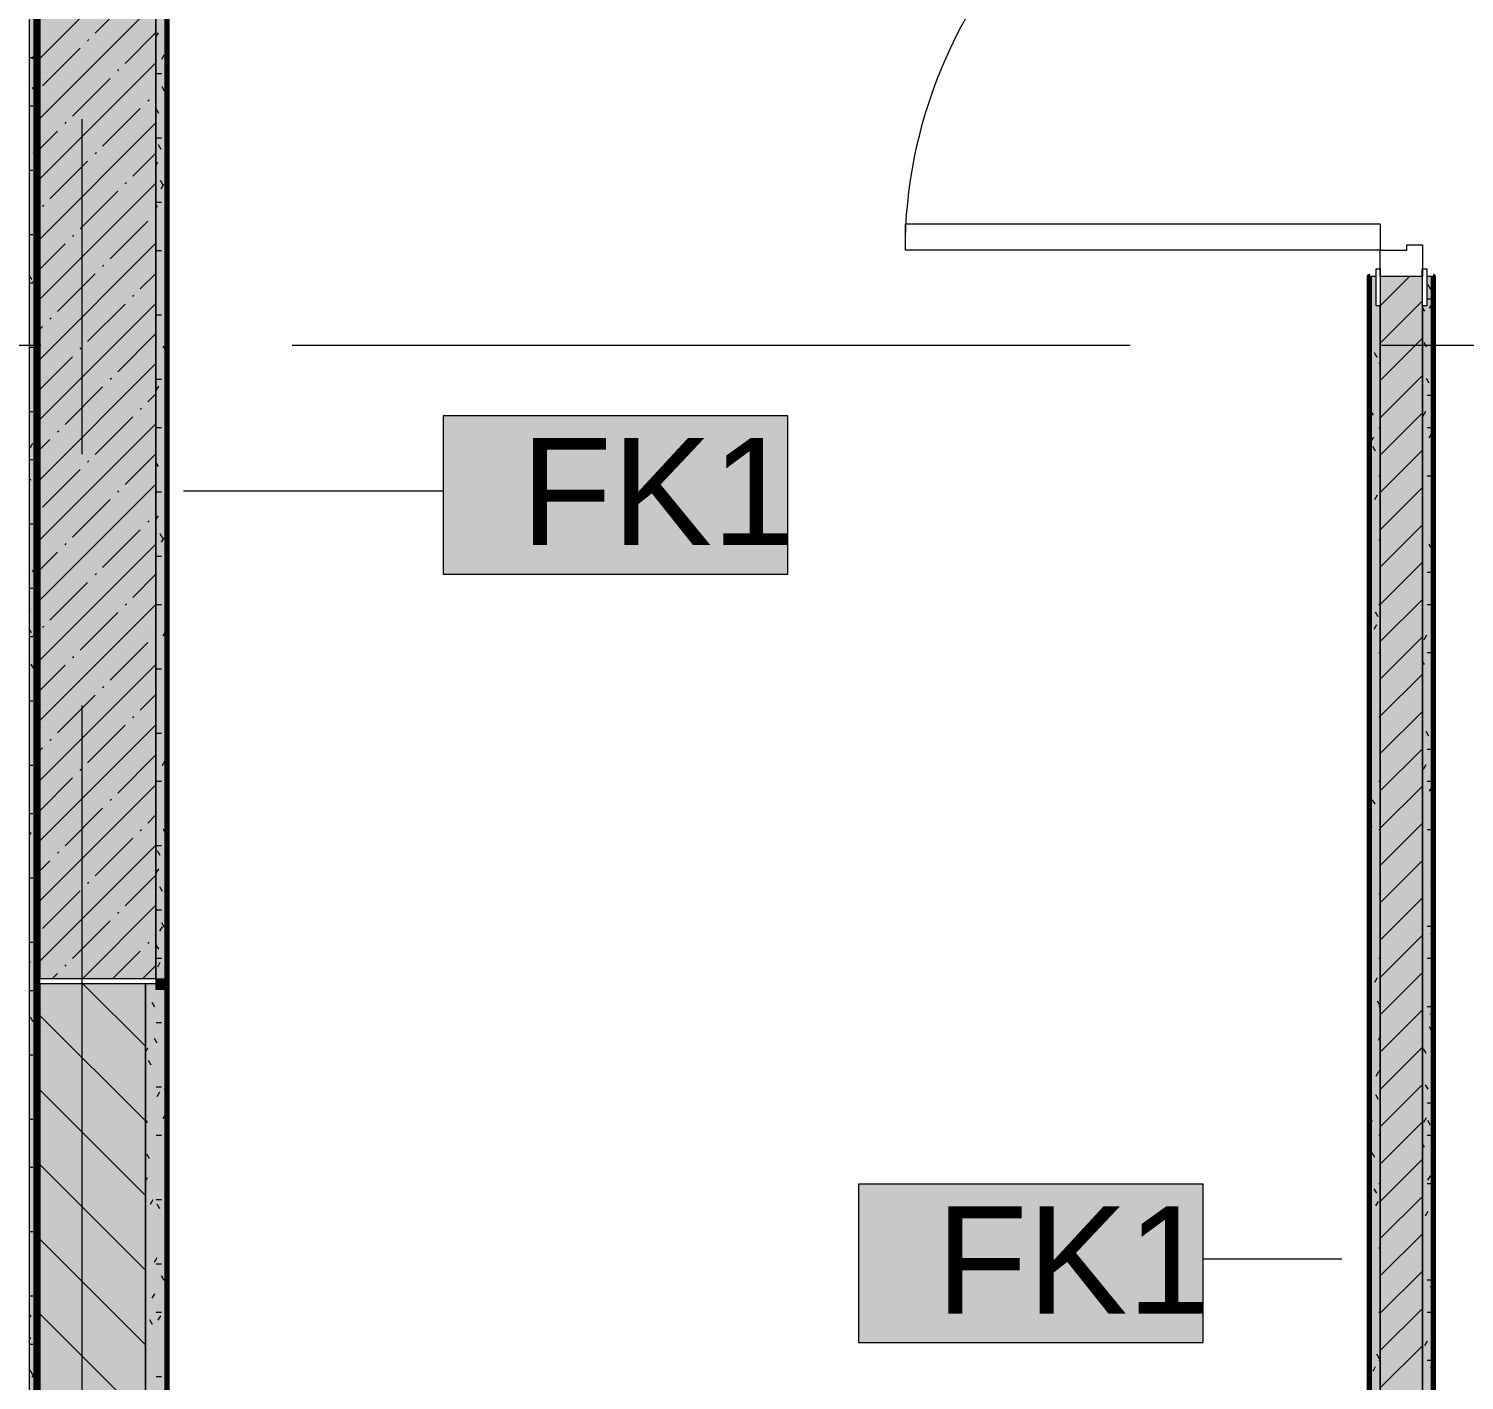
# Model space of a CAD drawing. Header units: millimetres. Extents: x -3817 to 677485, y -22715 to 103890.
# Drawn here: x 659184 to 661905, y 3514 to 6076 of the extents above; entities that cross this region are included whole.
import ezdxf

# ---------------------------------------------------------------- set-up
doc = ezdxf.new("R2010")
doc.units = ezdxf.units.MM
doc.layers.add('PDF _Геометрия', color=7, linetype='Continuous', true_color=0x1d1d1d)
doc.layers.add('PDF _Сплошная заливка', color=7, linetype='Continuous', true_color=0xffffff)
doc.layers.add('PDF _Текст', color=7, linetype='Continuous')
doc.styles.add('PDF GOST-Common', font='arial.ttf')

msp = doc.modelspace()

# ---------------------------------------------------------------- hatches: boundary and pattern name
at = {"layer": 'PDF _Сплошная заливка', "transparency": 33554559}
for points in [[(659205.5, 4275.9), (659425.5, 4275.9), (659425.5, 12475.9), (659205.5, 12475.9), (659205.5, 5005.4)], [(659185.5, 2025.9), (659205.5, 2025.9), (659205.5, 12255.9), (659185.5, 12255.9), (659185.5, 2045.9)], [(659205.5, 2025.9), (659405.5, 2025.9), (659405.5, 4265.9), (659205.5, 4265.9), (659205.5, 2436.6)], [(659405.5, 2025.9), (659445.5, 2025.9), (659445.5, 4265.9), (659405.5, 4265.9), (659405.5, 2436.6)]]:
    msp.add_hatch(color=256, dxfattribs=at).paths.add_polyline_path(points)
h = msp.add_hatch(color=256, dxfattribs=at)
h.paths.add_polyline_path([(661825.5, 1975.9), (661825.5, 5605.9), (661745.5, 5605.9), (661745.5, 1975.9)], flags=0)
h.paths.add_polyline_path([(661825.5, 7055.9), (661825.5, 11275.9), (661745.5, 11275.9), (661745.5, 7055.9), (661795.5, 7055.9)], flags=0)
h = msp.add_hatch(color=256, dxfattribs=at)
h.paths.add_polyline_path([(661745.5, 1975.9), (661745.2, 5550.9), (661737.5, 5550.9), (661737.5, 5605.9), (661725.5, 5605.9), (661725.5, 1975.9)], flags=0)
h.paths.add_polyline_path([(661725.5, 7055.9), (661737.5, 7055.9), (661737.5, 7110.9), (661745.5, 7110.9), (661745.5, 11255.9), (661725.5, 11254.9), (661725.5, 7060.5)], flags=0)
h = msp.add_hatch(color=256, dxfattribs=at)
h.paths.add_polyline_path([(661845.5, 1975.9), (661845.5, 5605.9), (661833.5, 5605.9), (661833.5, 5550.9), (661825.5, 5550.9), (661825.5, 1975.9)], flags=0)
h.paths.add_polyline_path([(661833.5, 7055.9), (661845.5, 7055.9), (661845.5, 8475.9), (661825.5, 8475.9), (661826.3, 7110.9), (661833.5, 7110.9), (661833.5, 7060.5)], flags=0)

# ---------------------------------------------------------------- linework, layer by layer
at = {"layer": 'PDF _Геометрия', "color": 9, "lineweight": 9, "true_color": 0xc0c0c0}
for points in [[(659695.5, 11483.9), (659695.5, 11495.9), (659425.5, 11495.9), (659425.5, 11475.9), (659425.5, 11275.9), (659425.5, 12475.9), (659205.5, 12475.9), (657170.5, 12475.9), (657170.5, 12275.9), (657170.5, 12255.9), (659185.5, 12255.9), (659185.5, 2045.9), (644126.5, 2045.9)], [(659185.5, 2025.9), (659205.5, 2025.9), (659205.5, 12255.9), (659205.5, 4275.9), (659425.5, 4275.9), (659425.5, 4255.9), (659445.5, 4255.9), (659445.5, 4265.9), (659405.5, 4265.9), (659405.5, 2025.9), (659445.5, 2025.9), (661725.5, 2025.9), (660985.5, 2025.9)], [(661737.5, 5605.9), (661725.5, 5605.9)], [(661825.5, 5605.9), (661745.5, 5605.9)], [(661845.5, 5605.9), (661833.5, 5605.9)], [(659445.5, 4265.9), (659445.5, 4275.9)]]:
    msp.add_lwpolyline(points, dxfattribs=at)
at = {"layer": 'PDF _Геометрия', "color": 171, "lineweight": 70, "true_color": 0x8080ff}
msp.add_lwpolyline([(659199.1, 2046.4), (659199.1, 12255), (659198.1, 12255), (659198.1, 2046.4)], close=True, dxfattribs=at)
at = {"layer": 'PDF _Геометрия', "color": 9, "lineweight": 9, "true_color": 0xc0c0c0}
for points in [[(659200.1, 2046.4), (659200.1, 12255), (659199.1, 12255), (659199.1, 2046.4)], [(661825.5, 1975.9), (661825.5, 5550.9)], [(659205.5, 4265.9), (659205.5, 2025.9), (659405.5, 2025.9), (659405.5, 4265.9)]]:
    msp.add_lwpolyline(points, close=True, dxfattribs=at)
at = {"layer": 'PDF _Геометрия', "color": 7, "lineweight": 9}
for points in [[(659425.5, 11255.9), (659425.5, 4275.9), (659425.5, 11255.9), (659425.5, 11275.9), (659640.5, 11275.9), (659425.5, 11275.9)], [(659445.5, 4275.9), (659445.5, 11254.9)], [(661725.5, 1975.9), (661745.5, 1975.9), (661745.5, 5550.9), (661745.5, 1975.9), (661825.5, 1975.9), (661845.5, 1975.9), (661845.5, 5605.9)], [(661725.5, 5605.9), (661725.5, 2045.9)], [(659478, 5200.2), (659969.5, 5200.2)], [(659445.5, 2045.9), (659445.5, 4255.9), (659445.5, 4265.9)], [(661672.6, 3743.9), (661409.6, 3743.9)]]:
    msp.add_lwpolyline(points, dxfattribs=at)
at = {"layer": 'PDF _Геометрия', "color": 231, "lineweight": 9, "true_color": 0xff80c0}
for points in [[(659446.5, 11254.9), (659445.5, 11254.9), (659445.5, 4275.9)], [(659445.5, 4255.9), (659445.5, 2045.9), (659446.5, 2045.9), (661724.5, 2045.9), (661725.5, 2045.9), (661725.5, 5605.9)], [(661845.5, 5605.9), (661845.5, 2045.9)]]:
    msp.add_lwpolyline(points, dxfattribs=at)
at = {"layer": 'PDF _Геометрия', "color": 231, "lineweight": 70, "true_color": 0xff80c0}
for points in [[(661725.5, 5605.9), (661724.5, 5605.9), (661724.5, 2046.9), (659446.5, 2046.9), (659446.5, 11254.9)], [(661846.5, 2045.9), (676885, 2045.9), (676885, 2046.9), (661846.5, 2046.9), (661846.5, 5605.9), (661845.5, 5605.9)], [(659445.5, 4275.9), (659445.5, 4255.9)]]:
    msp.add_lwpolyline(points, dxfattribs=at)
at = {"layer": 'PDF _Геометрия', "color": 253, "lineweight": 9, "true_color": 0xaaaaaa}
msp.add_lwpolyline([(660845.5, 5655.9, -0.414214), (661745.5, 6555.9), (661629, 6571.2), (661520.5, 6616.1), (661427.3, 6687.7), (661355.8, 6780.9), (661310.8, 6889.4), (661295.5, 7005.9)], format="xyb", dxfattribs=at)
at = {"layer": 'PDF _Геометрия', "lineweight": 9}
for points in [[(659205.5, 6019.4), (659425.5, 6239.4)], [(659205.5, 5905.3), (659425.5, 6125.3)], [(659310.3, 6067.2), (659381.6, 6138.4)], [(659367.3, 6010.1), (659425.5, 6068.3)], [(659296, 6052.9), (659298.4, 6055.3)], [(659210.5, 5967.4), (659281.8, 6038.7)], [(659205.5, 5791.3), (659425.5, 6011.3)], [(659353.1, 5995.9), (659355.4, 5998.3)], [(659267.5, 5910.3), (659338.8, 5981.6)], [(659410.1, 5938.9), (659412.4, 5941.2)], [(659424.3, 5953.1), (659425.5, 5954.3)], [(659324.5, 5853.3), (659395.8, 5924.6)], [(659205.5, 5677.2), (659425.5, 5897.2)], [(659205.5, 5848.3), (659239, 5881.8)], [(659253.3, 5896.1), (659255.6, 5898.5)], [(659224.7, 5753.5), (659296, 5824.8)], [(659310.3, 5839.1), (659312.7, 5841.4)], [(659381.6, 5796.3), (659425.5, 5840.2)], [(659205.5, 5563.2), (659425.5, 5783.2)], [(659281.8, 5696.5), (659353.1, 5767.8)], [(659367.3, 5782), (659369.7, 5784.4)], [(659210.5, 5739.3), (659212.9, 5741.6)], [(659424.3, 5725), (659425.5, 5726.2)], [(659338.8, 5639.5), (659410.1, 5710.8)], [(659205.5, 5449.1), (659425.5, 5669.1)], [(659205.5, 5620.2), (659253.3, 5668)], [(659267.5, 5682.3), (659269.9, 5684.6)], [(659239, 5539.7), (659310.3, 5611)], [(659324.5, 5625.2), (659326.9, 5627.6)], [(659395.8, 5582.5), (659425.5, 5612.1)], [(661745.5, 5550.6), (661800.8, 5605.9)], [(659205.5, 5335.1), (659425.5, 5555.1)], [(659296, 5482.7), (659367.3, 5553.9)], [(659381.6, 5568.2), (659383.9, 5570.6)], [(661745.5, 5479.8), (661825.5, 5559.8)], [(659224.7, 5525.4), (659227.1, 5527.8)], [(659205.5, 5506.2), (659210.5, 5511.2)], [(659353.1, 5425.6), (659424.3, 5496.9)], [(659281.8, 5468.4), (659284.1, 5470.8)], [(661745.5, 5409.1), (661825.5, 5489.1)], [(659205.5, 5392.1), (659267.5, 5454.2)], [(659205.5, 5221), (659425.5, 5441)], [(659338.8, 5411.4), (659341.2, 5413.8)], [(661745.5, 5338.4), (661825.5, 5418.4)], [(659253.3, 5325.8), (659324.5, 5397.1)], [(659410.1, 5368.6), (659425.5, 5384)], [(659310.3, 5268.8), (659381.6, 5340.1)], [(659395.8, 5354.4), (659398.2, 5356.7)], [(661745.5, 5267.7), (661825.5, 5347.7)], [(659205.5, 5107), (659425.5, 5327)], [(659239, 5311.6), (659241.4, 5314)], [(659205.5, 5278.1), (659224.7, 5297.3)], [(659296, 5254.6), (659298.4, 5256.9)], [(659367.3, 5211.8), (659425.5, 5270)], [(661745.5, 5197), (661825.5, 5277)], [(659210.5, 5169), (659281.8, 5240.3)], [(659205.5, 4992.9), (659425.5, 5212.9)], [(659353.1, 5197.5), (659355.4, 5199.9)], [(661745.5, 5126.3), (661825.5, 5206.3)], [(659267.5, 5112), (659338.8, 5183.3)], [(659410.1, 5140.5), (659412.4, 5142.9)], [(659424.3, 5154.8), (659425.5, 5155.9)], [(659324.5, 5055), (659395.8, 5126.3)], [(661745.5, 5055.6), (661825.5, 5135.6)], [(659205.5, 4878.9), (659425.5, 5098.9)], [(659253.3, 5097.7), (659255.6, 5100.1)], [(659205.5, 5050), (659239, 5083.5)], [(661745.5, 4984.9), (661825.5, 5064.9)], [(659310.3, 5040.7), (659312.7, 5043.1)], [(659381.6, 4998), (659425.5, 5041.9)], [(659224.7, 4955.2), (659296, 5026.5)], [(659205.5, 4764.8), (659425.5, 4984.8)], [(659367.3, 4983.7), (659369.7, 4986.1)], [(661745.5, 4914.2), (661825.5, 4994.2)], [(659281.8, 4898.2), (659353.1, 4969.4)], [(659210.5, 4940.9), (659212.9, 4943.3)], [(659424.3, 4926.7), (659425.5, 4927.8)], [(659338.8, 4841.1), (659410.1, 4912.4)], [(661745.5, 4843.4), (661825.5, 4923.4)], [(659205.5, 4650.8), (659425.5, 4870.8)], [(659205.5, 4821.9), (659253.3, 4869.6)], [(659267.5, 4883.9), (659269.9, 4886.3)], [(661745.5, 4772.7), (661825.5, 4852.7)], [(659324.5, 4826.9), (659326.9, 4829.3)], [(659239, 4741.3), (659310.3, 4812.6)], [(659395.8, 4784.1), (659425.5, 4813.8)], [(659381.6, 4769.9), (659383.9, 4772.2)], [(661745.5, 4702), (661825.5, 4782)], [(659205.5, 4536.7), (659425.5, 4756.7)], [(659296, 4684.3), (659367.3, 4755.6)], [(659205.5, 4707.8), (659210.5, 4712.8)], [(659224.7, 4727.1), (659227.1, 4729.5)], [(661745.5, 4631.3), (661825.5, 4711.3)], [(659353.1, 4627.3), (659424.3, 4698.6)], [(659205.5, 4593.8), (659267.5, 4655.8)], [(659281.8, 4670.1), (659284.1, 4672.4)], [(659205.5, 4422.7), (659425.5, 4642.7)], [(661745.5, 4560.6), (661825.5, 4640.6)], [(659253.3, 4527.5), (659324.5, 4598.8)], [(659338.8, 4613), (659341.2, 4615.4)], [(659410.1, 4570.3), (659425.5, 4585.7)], [(661745.5, 4489.9), (661825.5, 4569.9)], [(659395.8, 4556), (659398.2, 4558.4)], [(659205.5, 4308.6), (659425.5, 4528.6)], [(659239, 4513.2), (659241.4, 4515.6)], [(659310.3, 4470.5), (659381.6, 4541.8)], [(659205.5, 4479.7), (659224.7, 4499)], [(661745.5, 4419.2), (661825.5, 4499.2)], [(659367.3, 4413.5), (659425.5, 4471.6)], [(659210.5, 4370.7), (659281.8, 4442)], [(659296, 4456.2), (659298.4, 4458.6)], [(659286.7, 4275.9), (659425.5, 4414.6)], [(661745.5, 4348.5), (661825.5, 4428.5)], [(659267.5, 4313.7), (659338.8, 4384.9)], [(659353.1, 4399.2), (659355.4, 4401.6)], [(659424.3, 4356.4), (659425.5, 4357.6)], [(661745.5, 4277.8), (661825.5, 4357.8)], [(659343.8, 4275.9), (659395.8, 4327.9)], [(659410.1, 4342.2), (659412.4, 4344.5)], [(659253.3, 4299.4), (659255.6, 4301.8)], [(659400.8, 4275.9), (659425.5, 4300.5)], [(659229.7, 4275.9), (659239, 4285.1)], [(661745.5, 4207), (661825.5, 4287)], [(659405.5, 4147.4), (659287, 4265.9)], [(661745.5, 4136.3), (661825.5, 4216.3)], [(659405.5, 4006), (659205.5, 4206)], [(661745.5, 4065.6), (661825.5, 4145.6)], [(659405.5, 3864.6), (659205.5, 4064.6)], [(661745.5, 3994.9), (661825.5, 4074.9)], [(661745.5, 3924.2), (661825.5, 4004.2)], [(659405.5, 3723.1), (659205.5, 3923.1)], [(661745.5, 3853.5), (661825.5, 3933.5)], [(661745.5, 3782.8), (661825.5, 3862.8)], [(659405.5, 3581.7), (659205.5, 3781.7)], [(661745.5, 3712.1), (661825.5, 3792.1)], [(661745.5, 3641.4), (661825.5, 3721.4)], [(661745.5, 3570.7), (661825.5, 3650.7)], [(659405.5, 3440.3), (659205.5, 3640.3)], [(661745.5, 3499.9), (661825.5, 3579.9)]]:
    msp.add_lwpolyline(points, dxfattribs=at)
at = {"layer": 'PDF _Геометрия', "color": 253, "lineweight": 9, "true_color": 0x9b9b9b}
for points in [[(659429.7, 6067.8), (659425.5, 6060.4)], [(659445.5, 6073.3), (659444.4, 6075.1)], [(659185.5, 6021.1), (659192.3, 6021.1)], [(659195.2, 6027.2), (659190.1, 6018.5)], [(659440.9, 6026.1), (659435.9, 6017.4)], [(659426, 5990.7), (659436.1, 5990.7)], [(659196.6, 5955.7), (659191.6, 5964.4)], [(659442.3, 5956.8), (659437.3, 5965.5)], [(659185.5, 5929.7), (659192.3, 5929.7)], [(659202.2, 5917.6), (659197.2, 5908.8)], [(659431.2, 5915.1), (659426.2, 5923.8)], [(659198.2, 5849.5), (659193.1, 5840.8)], [(659426, 5868.7), (659436.1, 5868.7)], [(659435.3, 5847.1), (659430.2, 5855.8)], [(659204.8, 5819.6), (659199.8, 5828.3)], [(659428.7, 5822), (659425.5, 5816.5)], [(659185.5, 5807.8), (659192.3, 5807.8)], [(659205.5, 5801.2), (659204.3, 5799.2)], [(659439.4, 5779.1), (659434.3, 5787.8)], [(659439.8, 5780.4), (659434.8, 5771.7)], [(659428.2, 5737.4), (659425.5, 5742.2)], [(659426, 5746.8), (659436.1, 5746.8)], [(659185.5, 5685.9), (659192.3, 5685.9)], [(659426, 5655.4), (659436.1, 5655.4)], [(659190.6, 5600.3), (659185.6, 5609)], [(659197.1, 5603.8), (659192, 5595.1)], [(659185.5, 5594.4), (659192.3, 5594.4)], [(661840.9, 5581.8), (661835.9, 5590.5)], [(659205.5, 5557.4), (659203.2, 5553.4)], [(661834, 5563.9), (661844, 5563.9)], [(661843.3, 5554.2), (661838.2, 5545.5)], [(659426, 5533.5), (659436.1, 5533.5)], [(661829.8, 5540.2), (661825.5, 5547.6)], [(659185.5, 5472.5), (659192.3, 5472.5)], [(659444.5, 5465.3), (659439.5, 5474)], [(661833.9, 5472.2), (661828.8, 5480.9)], [(661739.4, 5452.8), (661734.4, 5461.5)], [(661742.5, 5442), (661745.5, 5442)], [(661728.3, 5411.2), (661725.5, 5416)], [(659430.5, 5398.6), (659425.5, 5389.9)], [(659426, 5411.5), (659436.1, 5411.5)], [(661837.9, 5404.1), (661832.9, 5412.8)], [(661826.8, 5362.5), (661825.5, 5364.8)], [(661834, 5381.1), (661844, 5381.1)], [(659185.5, 5350.6), (659192.3, 5350.6)], [(661732.4, 5343.2), (661727.3, 5351.9)], [(661831, 5350.1), (661826, 5341.4)], [(659426, 5320.1), (659436.1, 5320.1)], [(661742.5, 5320.1), (661745.5, 5320.1)], [(661834, 5320.1), (661844, 5320.1)], [(661842.2, 5308.5), (661837.2, 5299.7)], [(659191.9, 5290), (659186.9, 5281.3)], [(661732.5, 5301.4), (661727.5, 5292.7)], [(661736.4, 5275.1), (661731.4, 5283.8)], [(659185.5, 5259.1), (659192.3, 5259.1)], [(659430.4, 5246), (659425.5, 5254.5)], [(659199.9, 5218.5), (659194.9, 5227.2)], [(661728.4, 5233.4), (661725.5, 5228.2)], [(661742.5, 5228.7), (661745.5, 5228.7)], [(661834, 5228.7), (661844, 5228.7)], [(659187.8, 5222), (659185.5, 5218)], [(659426, 5198.2), (659436.1, 5198.2)], [(659199, 5180.3), (659193.9, 5171.6)], [(661739.6, 5191.7), (661734.6, 5183)], [(659204, 5150.4), (659198.9, 5159.1)], [(659429.5, 5152.9), (659425.5, 5146)], [(659185.5, 5137.2), (659192.3, 5137.2)], [(659438.6, 5109.9), (659433.5, 5118.6)], [(659205.5, 5086.9), (659203, 5091.1)], [(659440.6, 5111.2), (659435.6, 5102.5)], [(661742.5, 5106.7), (661745.5, 5106.7)], [(661843.1, 5090.4), (661838.1, 5099.1)], [(659426, 5076.3), (659436.1, 5076.3)], [(659196.9, 5040.8), (659191.9, 5049.5)], [(661825.8, 5036.3), (661825.5, 5035.7)], [(661834, 5045.8), (661844, 5045.8)], [(659185.5, 5015.3), (659192.3, 5015.3)], [(659185.7, 4999.1), (659185.5, 4999.6)], [(659426, 4984.8), (659436.1, 4984.8)], [(659445.5, 4997.7), (659442.7, 4992.8)], [(661727.3, 4987.6), (661725.5, 4984.4)], [(661742.5, 4984.8), (661745.5, 4984.8)], [(661834, 4984.8), (661844, 4984.8)], [(659186.7, 4976.2), (659185.5, 4974.1)], [(661741.6, 4961.4), (661736.6, 4970.1)], [(659189.8, 4931.1), (659185.5, 4938.6)], [(659185.5, 4923.9), (659192.3, 4923.9)], [(659197.9, 4934.6), (659192.8, 4925.9)], [(659443.6, 4933.5), (659438.6, 4924.8)], [(661738.5, 4946), (661733.5, 4937.3)], [(661832.9, 4926.7), (661827.9, 4917.9)], [(661745.5, 4897.1), (661744.6, 4895.6)], [(659193.9, 4863.1), (659188.9, 4871.8)], [(659205.5, 4886.8), (659204, 4884.3)], [(661742.5, 4893.4), (661745.5, 4893.4)], [(661829, 4871), (661825.5, 4877.1)], [(661834, 4893.4), (661844, 4893.4)], [(659426, 4862.9), (659436.1, 4862.9)], [(661745.5, 4832.8), (661744.8, 4834)], [(659185.5, 4801.9), (659192.3, 4801.9)], [(661742.5, 4771.5), (661745.5, 4771.5)], [(659426, 4741), (659436.1, 4741)], [(659445.5, 4732.2), (659442.8, 4736.8)], [(661727.5, 4742), (661725.5, 4745.5)], [(661837.1, 4735), (661832.1, 4743.7)], [(661834, 4710.5), (661844, 4710.5)], [(659185.5, 4680), (659192.3, 4680)], [(659442.5, 4687.8), (659437.5, 4679.1)], [(661831.8, 4680.9), (661826.8, 4672.2)], [(659426, 4649.5), (659436.1, 4649.5)], [(661742.5, 4649.5), (661745.5, 4649.5)], [(661834, 4649.5), (661844, 4649.5)], [(661843, 4639.3), (661838, 4630.6)], [(661735.6, 4606), (661730.6, 4614.7)], [(659185.5, 4588.6), (659192.3, 4588.6)], [(659188.6, 4552.8), (659185.5, 4547.4)], [(659199.1, 4549.3), (659194.1, 4558)], [(659444.8, 4550.4), (659439.8, 4559.1)], [(661729.2, 4564.2), (661725.5, 4557.7)], [(661742.5, 4558.1), (661745.5, 4558.1)], [(661834, 4558.1), (661844, 4558.1)], [(659426, 4527.6), (659436.1, 4527.6)], [(659433.7, 4508.8), (659428.6, 4517.5)], [(661845.5, 4521.7), (661845, 4520.9)], [(659185.5, 4466.7), (659192.3, 4466.7)], [(659430.3, 4483.7), (659425.5, 4475.4)], [(659437.8, 4440.7), (659432.7, 4449.4)], [(661742.5, 4436.2), (661745.5, 4436.2)], [(661845.5, 4460.7), (661840.9, 4452.9)], [(659205.5, 4416.3), (659202.2, 4421.9)], [(659426, 4405.7), (659436.1, 4405.7)], [(659441.8, 4372.7), (659436.8, 4381.4)], [(659437.3, 4374), (659432.3, 4365.3)], [(661834, 4375.2), (661844, 4375.2)], [(661845.5, 4354.7), (661841.4, 4361.9)], [(659185.5, 4344.7), (659192.3, 4344.7)], [(659430.7, 4331.1), (659425.7, 4339.8)], [(659187.5, 4307.1), (659185.5, 4303.6)], [(659426, 4314.3), (659436.1, 4314.3)], [(659433.2, 4306), (659428.2, 4297.3)], [(661728.1, 4318.4), (661725.5, 4313.8)], [(661742.5, 4314.3), (661745.5, 4314.3)], [(661834, 4314.3), (661844, 4314.3)], [(661739.3, 4276.8), (661734.3, 4268.1)], [(661845.5, 4293.8), (661845.5, 4293.8)], [(659185.5, 4253.3), (659192.3, 4253.3)], [(659198.7, 4265.4), (659193.6, 4256.7)], [(659439.4, 4255.6), (659444.4, 4264.3), (659439.5, 4255.9)], [(659423.6, 4221.4), (659418.6, 4230.1)], [(661744.9, 4224.2), (661739.9, 4232.9)], [(661742.5, 4222.8), (661745.5, 4222.8)], [(661834, 4222.8), (661844, 4222.8)], [(659193.1, 4193.9), (659188.1, 4202.6)], [(659426, 4192.3), (659436.1, 4192.3)], [(661844.9, 4215.8), (661839.8, 4207.1)], [(659427.7, 4153.4), (659422.7, 4162.1)], [(661745.5, 4165.6), (661741.3, 4158.4)], [(661745.5, 4162.2), (661744, 4164.8)], [(661843.4, 4175.4), (661838.4, 4184.2)], [(659205.5, 4155.3), (659200.7, 4147.1)], [(659409.8, 4143.5), (659405.5, 4136)], [(661832.3, 4133.8), (661827.2, 4142.5)], [(659185.5, 4131.4), (659192.3, 4131.4)], [(659416.5, 4111.7), (659411.5, 4120.4)], [(659201.7, 4087.7), (659196.6, 4079)], [(659405.5, 4100.9), (659405.6, 4100.9)], [(661742.3, 4099.1), (661737.2, 4090.4)], [(661742.5, 4100.9), (661745.5, 4100.9)], [(659426, 4070.4), (659436.1, 4070.4)], [(659432.1, 4060.2), (659427.1, 4051.5)], [(659445.5, 4061.6), (659442, 4067.6)], [(661741.9, 4046.5), (661736.9, 4055.2)], [(661836.3, 4065.8), (661831.3, 4074.5)], [(659405.5, 4039.9), (659405.6, 4039.9)], [(661834, 4039.9), (661844, 4039.9)], [(659185.5, 4009.5), (659192.3, 4009.5)], [(659409.5, 4002), (659405.5, 4009)], [(659443.3, 4018.6), (659438.3, 4009.9)], [(661730.8, 4004.8), (661725.7, 4013.5)], [(661832.6, 4011.7), (661827.6, 4003)], [(661840.4, 3997.7), (661835.4, 4006.5)], [(659426, 3979), (659436.1, 3979)], [(661742.5, 3979), (661745.5, 3979)], [(661834, 3979), (661844, 3979)], [(659405.5, 3948.5), (659405.6, 3948.5)], [(661734.8, 3936.8), (661729.8, 3945.5)], [(661829.3, 3956.1), (661825.5, 3962.7)], [(659185.5, 3918), (659192.3, 3918)], [(659413.5, 3934), (659408.5, 3942.7)], [(659408.7, 3897.8), (659405.5, 3892.1)], [(661839.7, 3902.1), (661834.7, 3893.4)], [(661738.9, 3868.8), (661733.9, 3877.5)], [(661742.5, 3887.5), (661745.5, 3887.5)], [(661834, 3887.5), (661844, 3887.5)], [(659200.6, 3842), (659195.5, 3833.3)], [(659419.9, 3856.1), (659414.9, 3847.4)], [(659426, 3857.1), (659436.1, 3857.1)], [(659432.9, 3839.6), (659427.8, 3848.3)], [(661741.2, 3853.4), (661736.2, 3844.7)], [(659202.4, 3812.1), (659197.3, 3820.8)], [(661727.8, 3827.1), (661725.5, 3831.1)], [(661835.6, 3834), (661830.6, 3825.3)], [(659185.5, 3796.1), (659192.3, 3796.1)], [(661845.5, 3790.2), (661841.7, 3783.7)], [(659405.5, 3765.6), (659405.6, 3765.6)], [(661742.5, 3765.6), (661745.5, 3765.6)], [(661826.3, 3778.4), (661825.5, 3779.8)], [(659205.5, 3745.8), (659201.4, 3752.8)], [(659427, 3746.5), (659421.9, 3737.8)], [(659426, 3735.1), (659436.1, 3735.1)], [(659405.5, 3704.7), (659405.6, 3704.7)], [(659441, 3703.5), (659436, 3712.2)], [(661834, 3704.7), (661844, 3704.7)], [(659185.5, 3674.2), (659192.3, 3674.2)], [(659422.9, 3678.4), (659417.9, 3669.7)], [(661845.5, 3684.2), (661840.6, 3692.7)], [(661728.9, 3649.3), (661725.5, 3643.3)], [(659188.3, 3637.9), (659185.5, 3633)], [(659199.4, 3634.4), (659194.4, 3643.1)], [(659418.7, 3620.2), (659413.7, 3629)], [(659426, 3643.7), (659436.1, 3643.7)], [(659434, 3636.8), (659429, 3628.1)], [(661742.5, 3643.7), (661745.5, 3643.7)], [(661834, 3643.7), (661844, 3643.7)], [(659188.2, 3592.8), (659185.5, 3597.5)], [(659405.5, 3613.2), (659405.6, 3613.2)], [(659185.5, 3582.7), (659192.3, 3582.7)], [(661744.1, 3555), (661739.1, 3563.7)], [(661834.5, 3588.3), (661829.5, 3579.6)], [(661736, 3539.6), (661731, 3530.9)], [(661742.5, 3552.3), (661745.5, 3552.3)], [(661834, 3552.3), (661844, 3552.3)], [(661845.5, 3546.3), (661840.6, 3538)], [(659192.3, 3524.7), (659187.3, 3533.4)], [(659195.4, 3528.2), (659190.4, 3519.5)], [(659426, 3521.8), (659436.1, 3521.8)]]:
    msp.add_lwpolyline(points, dxfattribs=at)
at = {"layer": 'PDF _Геометрия', "color": 253, "lineweight": 9, "true_color": 0xaaaaaa}
for points in [[(659285.5, 5269.4), (659285.5, 5904.4)], [(658572.7, 5475.9), (659207.7, 5475.9)], [(659683.9, 5475.9), (661271.4, 5475.9)], [(661747.7, 5475.9), (662382.7, 5475.9)], [(659285.5, -30.4), (659285.5, 2469.6), (659285.5, 4793.1)]]:
    msp.add_lwpolyline(points, dxfattribs=at)
at = {"layer": 'PDF _Геометрия', "color": 253, "lineweight": 13, "true_color": 0xaaaaaa}
for points in [[(660845.5, 5705.9), (661745.5, 5705.9), (661745.5, 5655.9), (660845.5, 5655.9)], [(661795.5, 5655.9), (661795.5, 5665.9), (661825.5, 5665.9), (661825.5, 5605.9), (661745.5, 5605.9), (661745.5, 5655.9)], [(661745.5, 5550.9), (661737.5, 5550.9), (661737.5, 5620.9), (661745.5, 5620.9)], [(661825.5, 5605.9), (661824.5, 5605.9), (661824.5, 5620.9), (661825.5, 5620.9)], [(661833.5, 5550.9), (661825.5, 5550.9), (661825.5, 5620.9), (661833.5, 5620.9)]]:
    msp.add_lwpolyline(points, close=True, dxfattribs=at)
at = {"layer": 'PDF _Геометрия', "color": 7, "lineweight": 9}
for points in [[(660622.6, 5342.1), (659969.5, 5342.1), (659969.5, 5042.1), (660622.6, 5042.1)], [(661409.6, 3885.8), (660756.5, 3885.8), (660756.5, 3585.8), (661409.6, 3585.8)]]:
    msp.add_lwpolyline(points, close=True, dxfattribs=at)
at = {"layer": 'PDF _Сплошная заливка', "lineweight": 35, "transparency": 33554559}
for points in [[(659445.5, 4275.9), (659445.5, 11255.9), (659425.5, 4275.9), (659425.5, 11255.9)], [(659445.5, 4255.9), (659445.5, 4275.9), (659425.5, 4255.9), (659425.5, 4275.9)]]:
    msp.add_solid(points, dxfattribs=at)
at = {"layer": 'PDF _Сплошная заливка', "lineweight": 9, "transparency": 33554559}
for points in [[(660622.6, 5342.1), (659969.5, 5342.1), (660622.6, 5042.1), (659969.5, 5042.1)], [(661409.6, 3885.8), (660756.5, 3885.8), (661409.6, 3585.8), (660756.5, 3585.8)]]:
    msp.add_solid(points, dxfattribs=at)

# ---------------------------------------------------------------- texts
at = {"layer": 'PDF _Текст', "char_height": 203.2, "attachment_point": 4, "style": 'PDF GOST-Common'}
for insert in [(660116.6, 5198.7), (660903.6, 3742.3)]:
    msp.add_mtext('FK1', dxfattribs=dict(at, insert=insert))

doc.saveas('drawing.dxf')
